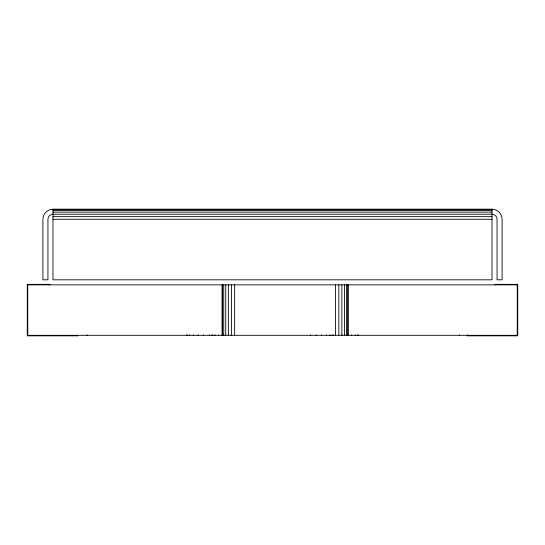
<?xml version="1.0" encoding="UTF-8"?>
<svg xmlns="http://www.w3.org/2000/svg" width="545" height="545" viewBox="0 0 545 545"><rect width="100%" height="100%" fill="white"/><g stroke="black" fill="none" stroke-linecap="round" stroke-linejoin="round"><path stroke-width="0.82" d="M52.988 209.171C47.585 209.137 42.857 213.858 42.892 219.26L42.892 279.817L47.94 279.817L47.94 219.26C47.926 216.563 50.283 214.199 52.988 214.212L492.012 214.212C494.717 214.199 497.074 216.563 497.06 219.26L497.06 279.817L502.108 279.817L502.108 219.26C502.143 213.858 497.415 209.137 492.012 209.171L52.988 209.171L52.988 279.817L492.012 279.817L492.012 209.171M52.988 209.512L492.012 209.512M52.988 210.52L492.012 210.52M52.988 212.128L492.012 212.128M52.988 216.651L492.012 216.651M52.988 219.26L492.012 219.26M77.71 335.325L77.71 335.829L27.25 335.829L27.25 284.361L49.956 284.361L49.956 284.865M77.158 335.325L77.71 335.829M495.044 284.865L495.044 284.361L517.75 284.361L517.75 335.829L467.29 335.829L467.29 334.821M459.428 334.821L459.428 335.325M358.29 334.821L358.29 335.325M357.513 334.821L357.513 335.325M355.245 334.821L355.245 335.325M351.634 334.821L351.634 335.325M348.194 284.865L348.194 335.325M347.764 284.865L347.764 335.325M346.933 334.821L346.933 335.325M346.504 284.865L346.504 335.325M344.501 284.865L344.501 335.325M341.885 284.865L341.885 335.325M341.456 334.821L341.456 335.325M338.847 284.865L338.847 335.325M335.577 284.865L335.577 335.325M333.056 334.821L333.056 335.325M332.28 334.821L332.28 335.325M330.011 334.821L330.011 335.325M326.407 334.821L326.407 335.325M321.7 334.821L321.7 335.325M316.223 334.821L316.223 335.325M310.35 334.821L310.35 335.325M234.65 284.865L234.65 335.325M231.387 284.865L231.387 335.325M228.777 334.821L228.777 335.325M228.348 284.865L228.348 335.325M225.732 284.865L225.732 335.325M223.729 284.865L223.729 335.325M223.3 334.821L223.3 335.325M222.469 284.865L222.469 335.325M222.04 284.865L222.04 335.325M218.593 334.821L218.593 335.325M214.989 334.821L214.989 335.325M212.72 334.821L212.72 335.325M211.944 334.821L211.944 335.325M209.423 334.821L209.423 335.325M203.544 334.821L203.544 335.325M198.067 334.821L198.067 335.325M193.366 334.821L193.366 335.325M189.755 334.821L189.755 335.325M187.487 334.821L187.487 335.325M186.71 334.821L186.71 335.325M87.084 334.821L87.084 335.325M517.246 284.865L27.754 284.865L27.754 335.325L517.246 335.325L517.246 284.865"/></g></svg>
